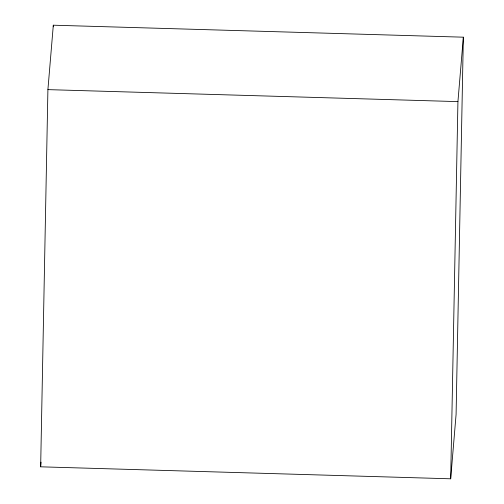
<?xml version="1.0" encoding="UTF-8"?>
<svg xmlns="http://www.w3.org/2000/svg" width="504" height="504" viewBox="0 0 504 504"><rect width="100%" height="100%" fill="white"/><g stroke="black" fill="none" stroke-linecap="round" stroke-linejoin="round"><path stroke-width="0.76" d="M40.654 466.817L47.911 89.63L53.317 25.2L463.346 37.183L456.089 414.37L450.683 478.8L40.654 466.817L41.045 462.155M53.292 26.769L53.317 25.2M450.683 478.8L457.934 101.613L463.346 37.183M47.911 89.63L457.934 101.613"/></g></svg>
